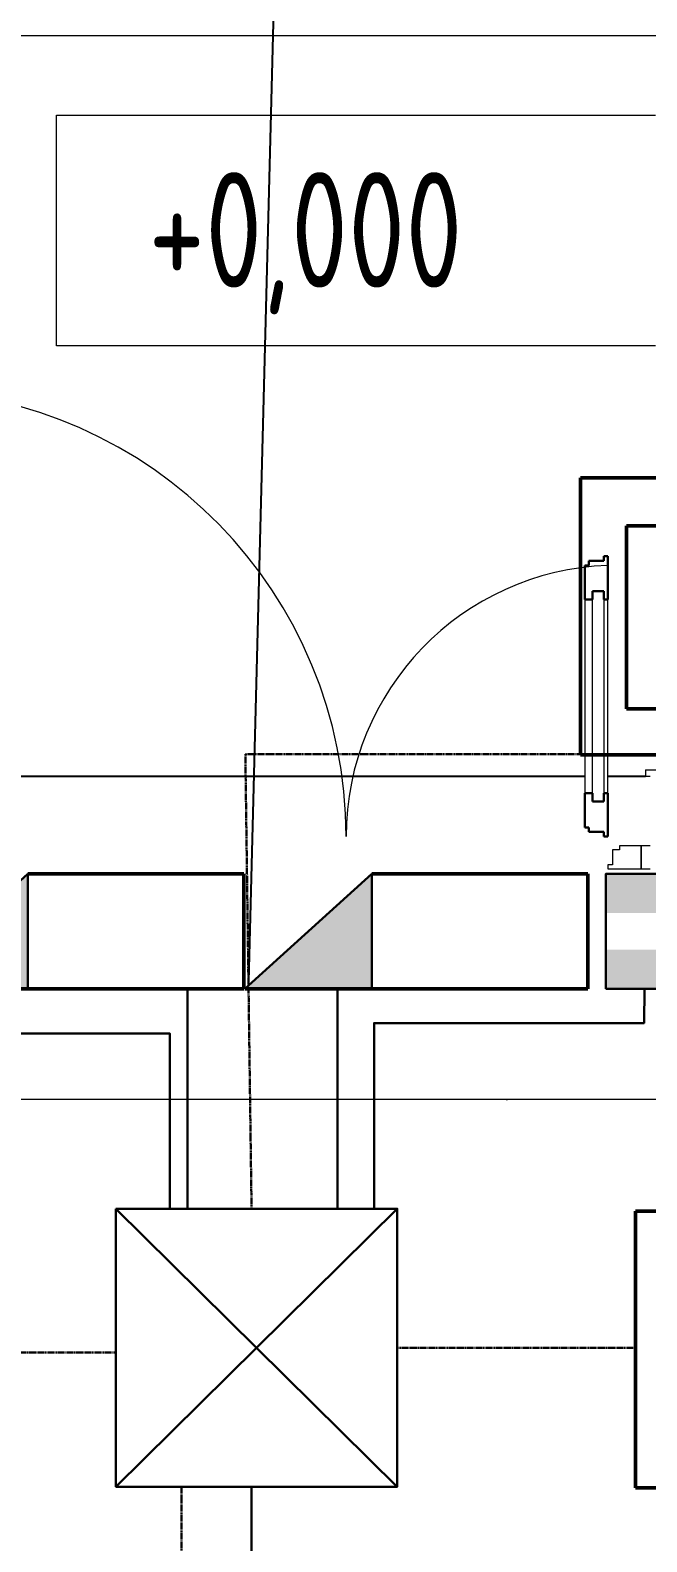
# Model space of a CAD drawing. Header units: millimetres. Extents: x -325553 to 627452, y -28539 to 738858.
# Drawn here: x -25851 to -24513, y 196155 to 199433 of the extents above; entities that cross this region are included whole.
import ezdxf
from ezdxf.enums import TextEntityAlignment as Align

# ---------------------------------------------------------------- set-up
doc = ezdxf.new("R2010")
doc.units = ezdxf.units.MM
doc.set_wipeout_variables(frame=1)
doc.linetypes.add('ADSK_Линия сетки', pattern=[25, 20, -2.5, 0, -2.5])
doc.linetypes.add('штриховаяX2', pattern=[1.5, 1, -0.5])
doc.layers.add('000_доп.МДУ', color=7, linetype='Continuous')
for name, color, linetype, lineweight in [('RC-Извещатели_охранные', 5, 'Continuous', 30), ('RC-Линии_связи-Адресные', 5, 'Continuous', 30), ('Аннотация', 7, 'Continuous', 18), ('Двери', 252, 'Continuous', 9), ('Лестницы', 252, 'Continuous', 9), ('Ограждение', 252, 'Continuous', 9), ('Оси', 252, 'Continuous', 9), ('Отметки', 7, 'Continuous', 9), ('СКУД', 1, 'Continuous', 30), ('Стены внутренние', 7, 'Continuous', 18), ('Стены наружные', 7, 'Continuous', 18)]:
    doc.layers.add(name, color=color, linetype=linetype, lineweight=lineweight)
doc.layers.add('Двери открывание', color=7, linetype='Continuous', lineweight=9, true_color=0xc0c0c0)
doc.styles.add('GOST Common_3', font='', dxfattribs={"height": 3.5})
doc.styles.get("Standard").update_dxf_attribs({"font": ''})
doc.styles.get('GOST Common_3').set_extended_font_data('GOST 2.304 type A')
doc.styles.get('Standard').set_extended_font_data('GOST type B')

# ---------------------------------------------------------------- blocks, each defined once
blk = doc.blocks.new('1 этаж')
at = {"layer": 'Аннотация', "color": 251, "lineweight": 20, "true_color": 0x636466}
for p, q in [((-26534, 28490.1), (-26534, 28990.1)), ((-26534, 28990.1), (-25234, 28990.1)), ((-25234, 28490.1), (-26534, 28490.1))]:
    blk.add_line(p, q, dxfattribs=at)
at = {"layer": 'Двери', "color": 251, "lineweight": 30, "true_color": 0x636466}
for p, q in [((-25346.8, 28024.3), (-25378.8, 28024.3)), ((-25378.8, 28024.3), (-25378.8, 28014.3)), ((-25337.8, 28034.3), (-25346.8, 28034.3)), ((-25346.8, 28034.3), (-25346.8, 28024.3)), ((-25337.8, 27940.3), (-25337.8, 28034.3)), ((-25378.8, 28014.3), (-25387.8, 28014.3)), ((-25387.8, 28014.3), (-25387.8, 27940.3)), ((-25370.8, 27940.3), (-25370.8, 27958.3)), ((-25370.8, 27958.3), (-25346.8, 27958.3)), ((-25346.8, 27958.3), (-25346.8, 27940.3)), ((-25387.8, 27940.3), (-25370.8, 27940.3)), ((-25346.8, 27940.3), (-25337.8, 27940.3)), ((-25387.8, 27520.3), (-25387.8, 27446.3)), ((-25387.8, 27520.3), (-25370.8, 27520.3)), ((-25370.8, 27520.3), (-25370.8, 27502.3)), ((-25370.8, 27502.3), (-25346.8, 27502.3)), ((-25346.8, 27520.3), (-25337.8, 27520.3)), ((-25346.8, 27502.3), (-25346.8, 27520.3)), ((-25337.8, 27426.3), (-25337.8, 27520.3)), ((-25387.8, 27446.3), (-25378.8, 27446.3)), ((-25378.8, 27446.3), (-25378.8, 27436.3)), ((-25378.8, 27436.3), (-25346.8, 27436.3)), ((-25346.8, 27436.3), (-25346.8, 27426.3)), ((-25346.8, 27426.3), (-25337.8, 27426.3))]:
    blk.add_line(p, q, dxfattribs=at)
at = {"layer": 'Двери', "color": 251, "true_color": 0x636466}
for p, q in [((-25370.8, 27502.3), (-25370.8, 27958.3)), ((-25370.8, 27958.3), (-25346.8, 27958.3)), ((-25346.8, 27958.3), (-25346.8, 27502.3)), ((-25387.8, 27940.3), (-25387.8, 27520.3)), ((-25337.8, 27520.3), (-25337.8, 27940.3)), ((-25346.8, 27502.3), (-25370.8, 27502.3)), ((-25312.8, 27406.3), (-25312.8, 27397.3)), ((-25265.8, 27406.3), (-25312.8, 27406.3)), ((-25245.8, 27406.3), (-25265.8, 27406.3)), ((-25265.8, 27406.3), (-25265.8, 27356.3)), ((-25265.8, 27356.3), (-25265.8, 27406.3)), ((-25312.8, 27397.3), (-25327.8, 27397.3)), ((-25327.8, 27397.3), (-25327.8, 27365.3)), ((-25327.8, 27365.3), (-25337.8, 27365.3)), ((-25337.8, 27365.3), (-25337.8, 27356.3)), ((-25337.8, 27356.3), (-25265.8, 27356.3)), ((-25265.8, 27356.3), (-25245.8, 27356.3))]:
    blk.add_line(p, q, dxfattribs=at)
at = {"layer": 'Двери открывание', "color": 251, "true_color": 0x636466}
for centre, radius, start, end in [((-26873.8, 27426.3), 968, 0, 88.8161), ((-25317.8, 27426.3), 588, 91.9492, 180)]:
    blk.add_arc(centre, radius, start, end, dxfattribs=at)
at = {"layer": 'Лестницы', "color": 251, "true_color": 0x636466}
for p, q in [((-26803.8, 27556.3), (-25387.8, 27556.3)), ((-25337.8, 27556.3), (-25255.8, 27556.3))]:
    blk.add_line(p, q, dxfattribs=at)
at = {"layer": 'Ограждение', "color": 251, "true_color": 0x636466}
blk.add_line((-26960.8, 29163.3), (-24755.8, 29163.3), dxfattribs=at)
at = {"layer": 'Оси', "color": 251, "linetype": 'ADSK_Линия сетки', "ltscale": 100, "true_color": 0x636466}
blk.add_line((-805.8, 26856.3), (-72528.1, 26856.3), dxfattribs=at)
at = {"layer": 'Стены внутренние', "color": 251, "true_color": 0x636466}
for p, q in [((-26803.8, 27558.3), (-25387.8, 27558.3)), ((-25337.8, 27558.3), (-25255.8, 27558.3)), ((-25250.8, 26856.3), (-26945.8, 26856.3))]:
    blk.add_line(p, q, dxfattribs=at)
at = {"layer": 'Стены наружные', "color": 251, "true_color": 0x636466}
for p, q in [((-25255.8, 27571.3), (-24755.8, 27571.3)), ((-25255.8, 27571.3), (-25255.8, 27556.3)), ((-25245.8, 27556.3), (-25255.8, 27556.3))]:
    blk.add_line(p, q, dxfattribs=at)
at = {"layer": 'Отметки', "color": 251, "true_color": 0x636466, "style": 'GOST Common_3', "width": 0.9}
blk.add_text('+0,000', height=250, dxfattribs=at).set_placement((-26335.1, 28616.8))
blk = doc.blocks.new('*U1247')
blk.add_wipeout([(-509.8, -125), (-234.3, 125), (234.2, 125), (234.2, -125)]).dxf.layer = 'СКУД'
at = {"layer": 'СКУД'}
h = blk.add_hatch(color=256, dxfattribs=at)
h.dxf.hatch_style = 1
h.set_gradient(color1=(255, 0, 0), color2=(255, 0, 0), tint=1)
h.paths.add_polyline_path([(-509.8, -125), (-234.3, -125), (-234.3, 125)])
at = {"layer": 'СКУД', "lineweight": 50}
for p, q in [((234.2, 125), (-234.3, 125)), ((-509.8, -125), (234.2, -125))]:
    blk.add_line(p, q, dxfattribs=at)
at = {"layer": 'СКУД'}
blk.add_line((234.2, -125), (234.2, 125), dxfattribs=at)
for points in [[(-509.8, -125), (-234.3, 125)], [(-234.3, 125), (-234.3, -125)]]:
    blk.add_lwpolyline(points, dxfattribs=at)
at = {"layer": 'СКУД', "lineweight": 50}
blk.add_lwpolyline([(234.2, -125), (234.2, 125)], dxfattribs=at)
blk = doc.blocks.new('*U1248')
blk.add_wipeout([(-509.8, -125), (-234.3, 125), (234.2, 125), (234.2, -125)]).dxf.layer = 'СКУД'
at = {"layer": 'СКУД'}
h = blk.add_hatch(color=256, dxfattribs=at)
h.dxf.hatch_style = 1
h.set_gradient(color1=(255, 0, 0), color2=(255, 0, 0), tint=1)
h.paths.add_polyline_path([(-509.8, -125), (-234.3, -125), (-234.3, 125)])
at = {"layer": 'СКУД', "lineweight": 50}
for p, q in [((234.2, 125), (-234.3, 125)), ((-509.8, -125), (234.2, -125))]:
    blk.add_line(p, q, dxfattribs=at)
at = {"layer": 'СКУД'}
blk.add_line((234.2, -125), (234.2, 125), dxfattribs=at)
for points in [[(-509.8, -125), (-234.3, 125)], [(-234.3, 125), (-234.3, -125)]]:
    blk.add_lwpolyline(points, dxfattribs=at)
at = {"layer": 'СКУД', "lineweight": 50}
blk.add_lwpolyline([(234.2, -125), (234.2, 125)], dxfattribs=at)
blk = doc.blocks.new('RC-UGO-IOM-01')
at = {"layer": 'RC-Извещатели_охранные'}
blk.add_point((0, 0), dxfattribs=at)
blk.add_attdef('PSTN', text='', height=2.5, dxfattribs=at).set_placement((0.977, 2.603), align=Align.BOTTOM_LEFT)
blk.add_wipeout([(2.5, -2.5), (2.5, 2.5), (-2.5, 2.5), (-2.5, -2.5)]).dxf.layer = 'RC-Извещатели_охранные'
blk.add_wipeout([(-2.5, -2.5), (-2.5, 2.5), (2.5, 2.5), (2.5, -2.5)]).dxf.layer = 'RC-Извещатели_охранные'
h = blk.add_hatch(color=256, dxfattribs=at)
h.dxf.hatch_style = 1
h.paths.add_polyline_path([(2.5, 0.8), (2.5, 2.506), (-2.5, 2.499), (-2.5, 0.8)])
h = blk.add_hatch(color=256, dxfattribs=at)
h.dxf.hatch_style = 1
h.paths.add_polyline_path([(2.5, -2.5), (2.5, -0.794), (-2.5, -0.801), (-2.5, -2.5)])
blk.add_lwpolyline([(-2.5, -2.5), (2.5, -2.5), (2.5, 2.5), (-2.5, 2.5)], close=True, dxfattribs=at)
blk = doc.blocks.new('считыватель')
at = {"layer": 'СКУД', "linetype": 'ByBlock', "lineweight": 50, "ltscale": 100}
for p, q in [((-165.4, -250), (-165.4, 250)), ((165.4, 250), (-165.4, 250)), ((165.4, 250), (165.4, -250)), ((-82.7, 163.4), (82.7, 163.4)), ((-82.7, -167.3), (-82.7, 163.4)), ((82.7, 163.4), (82.7, -167.3)), ((82.7, -167.3), (-82.7, -167.3)), ((165.4, -250), (-165.4, -250))]:
    blk.add_line(p, q, dxfattribs=at)

msp = doc.modelspace()

# ---------------------------------------------------------------- linework, layer by layer
at = {"color": 7}
msp.add_lwpolyline([(-25243.3, 202567.9), (-25377.1, 197370)], dxfattribs=at)
at = {"color": 6, "lineweight": 30}
for points in [[(-25547.7, 196877.4), (-25547.7, 197257.2), (-26256.9, 197257.2), (-26256.9, 197353.8)], [(-25509.6, 196877.4), (-25509.6, 197353.8)], [(-25183.7, 196877.4), (-25183.7, 197353.8)], [(-25104.6, 196877.4), (-25104.6, 197279.9), (-24518.6, 197279.9), (-24517.5, 197353.8)]]:
    msp.add_lwpolyline(points, dxfattribs=at)
at = {"color": 7, "lineweight": 30}
msp.add_lwpolyline([(-25664.7, 196877.4), (-25054.1, 196877.4), (-25054.1, 196274.5), (-25664.7, 196274.5)], close=True, dxfattribs=at)
for points in [[(-25664.7, 196274.5), (-25054.1, 196877.4)], [(-25664.7, 196877.4), (-25054.1, 196274.5)]]:
    msp.add_lwpolyline(points, dxfattribs=at)
at = {"color": 1, "lineweight": 30}
msp.add_lwpolyline([(-25370.4, 195608.2), (-25370.4, 196274.5)], dxfattribs=at)
at = {"layer": 'RC-Линии_связи-Адресные', "color": 4, "linetype": 'штриховаяX2', "ltscale": 2}
msp.add_line((-25054.1, 196576), (-24537.3, 196576), dxfattribs=at)
at = {"layer": 'RC-Линии_связи-Адресные', "color": 92, "linetype": 'штриховаяX2', "ltscale": 2}
msp.add_line((-25941.7, 196566), (-25664.7, 196566), dxfattribs=at)
at = {"layer": 'RC-Линии_связи-Адресные', "color": 3, "linetype": 'штриховаяX2', "ltscale": 2}
msp.add_line((-25522.6, 196274.5), (-25522.6, 196092.3), dxfattribs=at)
at = {"layer": 'RC-Линии_связи-Адресные', "color": 4, "linetype": 'штриховаяX2', "ltscale": 2}
msp.add_lwpolyline([(-25370.4, 196877.4), (-25383.9, 197862.6), (-24656.1, 197862.6)], dxfattribs=at)

# ---------------------------------------------------------------- block references
at = {"layer": '000_доп.МДУ', "color": 7, "lineweight": 0}
msp.add_blockref('1 этаж', (740.6, 170258), dxfattribs=at)
at = {"layer": 'СКУД', "xscale": 1.2, "yscale": 1.2, "zscale": 1.2}
for p in [(-24457.7, 198161.8), (-24338.9, 196571.9)]:
    msp.add_blockref('считыватель', p, dxfattribs=at)

# ---------------------------------------------------------------- next in the draw order: block references
at = {"layer": 'RC-Извещатели_охранные', "color": 1, "ltscale": 0.01, "xscale": 50, "yscale": 50, "zscale": 50}
msp.add_blockref('RC-UGO-IOM-01', (-24476.4, 197478.8), dxfattribs=at)
at = {"layer": 'СКУД'}
msp.add_blockref('*U1247', (-25621.4, 197478.8), dxfattribs=at)

# ---------------------------------------------------------------- next in the draw order: block references
msp.add_blockref('*U1248', (-24875.1, 197478.8), dxfattribs=at)

doc.saveas('drawing.dxf')
